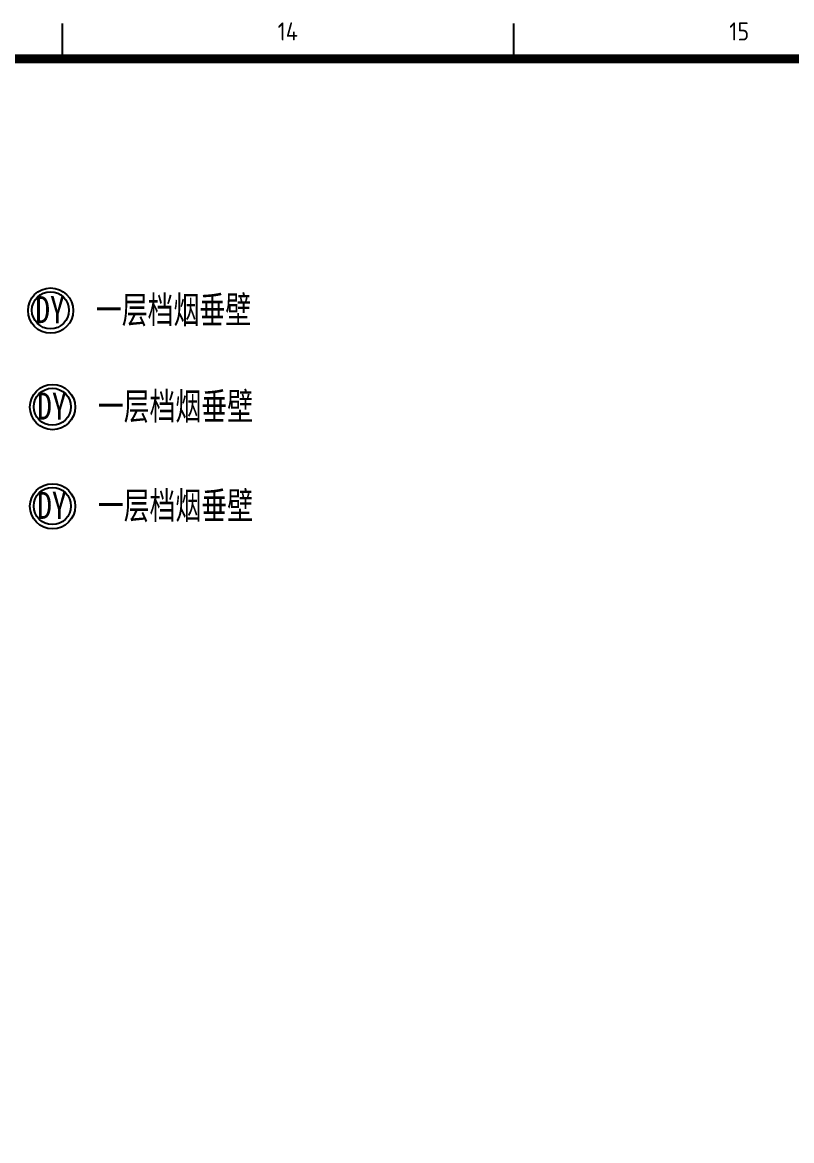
# Model space of a CAD drawing. Extents: x 815029915 to 815825525, y 579155098 to 579748855.
# Drawn here: x 815530738 to 815539258, y 579294299 to 579306688 of the extents above; entities that cross this region are included whole.
import ezdxf
from ezdxf.enums import TextEntityAlignment as Align

# ---------------------------------------------------------------- set-up
doc = ezdxf.new("R2010")
doc.units = 0
doc.header["$LTSCALE"] = 100
doc.header["$MEASUREMENT"] = 0
doc.layers.add('TK', color=7, linetype='Continuous')
doc.layers.add('zm', color=1, linetype='Continuous')
doc.styles.add('-黑体', font='', dxfattribs={"width": 0.8})
doc.styles.add('HT', font='', dxfattribs={"width": 0.75})
doc.styles.add('ISOCP', font='isocp.shx', dxfattribs={"bigfont": 'gbcbig.shx'})
doc.styles.get('-黑体').set_extended_font_data('SimHei')
doc.styles.get('HT').set_extended_font_data('SimHei')

msp = doc.modelspace()

# ---------------------------------------------------------------- linework, layer by layer
at = {"layer": 'TK'}
for p, q in [((815531177.3, 579306674.9), (815531177.3, 579306283.6)), ((815536177.3, 579306674.9), (815536177.3, 579306283.6))]:
    msp.add_line(p, q, dxfattribs=at)
at = {"layer": 'TK', "const_width": 100}
msp.add_lwpolyline([(815466177.3, 579266329.2), (815466177.3, 579306283.6), (815546777.3, 579306283.6), (815546777.3, 579266329.2)], close=True, dxfattribs=at)
at = {"layer": 'zm', "color": 1}
for centre, radius in [((815531051.3, 579303494.8), 250.7), ((815531049.1, 579303498.1), 205.4), ((815531072.3, 579302426, -6725.3), 250.7), ((815531070.1, 579302429.3, -6725.3), 205.4), ((815531072.3, 579301326.4, -4354), 250.7), ((815531070.1, 579301329.7, -4354), 205.4)]:
    msp.add_circle(centre, radius, dxfattribs=at)

# ---------------------------------------------------------------- texts
at = {"layer": 'TK', "style": 'ISOCP'}
for s, p in [('14', (815533677.3, 579306587.4)), ('15', (815538677.3, 579306587.4))]:
    msp.add_text(s, height=200, dxfattribs=at).set_placement(p, align=Align.MIDDLE)
at = {"layer": 'zm', "color": 4, "ltscale": 2000, "style": '-黑体', "width": 0.8}
for p in [(815530881.5, 579303355.4), (815530902.5, 579302286.6, -6725.3), (815530902.5, 579301187, -4354)]:
    msp.add_text('DY', height=300, dxfattribs=at).set_placement(p)
at = {"layer": 'zm', "color": 4, "style": 'HT', "width": 0.7}
for p in [(815531552.8, 579303354.8, 2769.8), (815531573.9, 579302286, -3955.5), (815531573.9, 579301186.4, -1584.2)]:
    msp.add_text('一层档烟垂壁', height=300, dxfattribs=at).set_placement(p)

doc.saveas('drawing.dxf')
